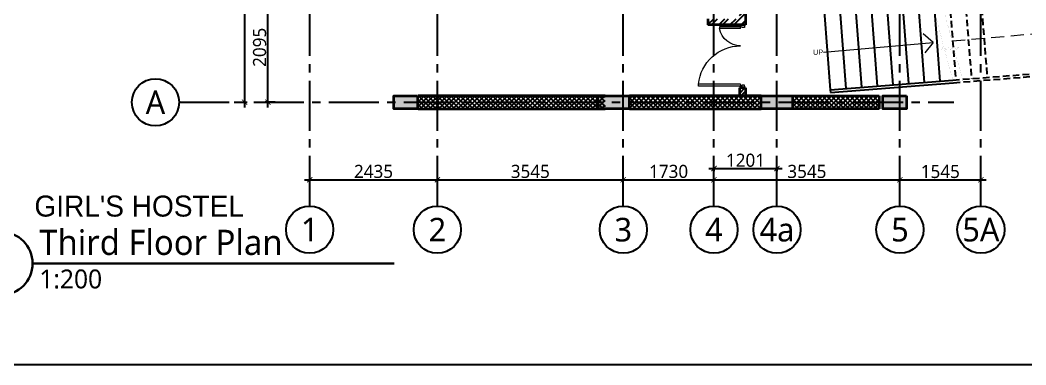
# Model space of a CAD drawing. Header units: millimetres. Extents: x -1107453 to -240403, y -265431 to 143409.
# Drawn here: x -303885 to -284703, y -122724 to -116161 of the extents above; entities that cross this region are included whole.
import ezdxf
from ezdxf.enums import TextEntityAlignment as Align

# ---------------------------------------------------------------- set-up
doc = ezdxf.new("R2010")
doc.units = ezdxf.units.MM
doc.header["$MEASUREMENT"] = 0
for name, pattern in [('CENTER2', [28.575, 19.05, -3.175, 3.175, -3.175]), ('DASHED2', [0.375, 0.25, -0.125]), ('HIDDEN2', [4.7625, 3.175, -1.5875])]:
    doc.linetypes.add(name, pattern=pattern)
for name, color, linetype in [('A-Anno-Dims', 7, 'Continuous'), ('A-Anno-Grid Lines', 154, 'Continuous'), ('A-Elevation', 4, 'Continuous'), ('A-Steps', 3, 'Continuous'), ('A-Wall Patt', 8, 'Continuous'), ('Anno_Labels', 7, 'Continuous'), ('S-Conc Patt', 9, 'Continuous')]:
    doc.layers.add(name, color=color, linetype=linetype)
for name, color, linetype, lineweight in [('A-Detail Lines', 8, 'Continuous', 25), ('A-Door', 4, 'Continuous', 9), ('A-Wall Sec', 1, 'Continuous', 30), ('column hatch', 12, 'Continuous', 5), ('S-Concrete', 40, 'Continuous', 30), ('STAIR', 3, 'Continuous', 9), ('text', 7, 'Continuous', 9)]:
    doc.layers.add(name, color=color, linetype=linetype, lineweight=lineweight)
doc.styles.add('IIITD @ 100', font='trebuc.ttf', dxfattribs={"height": 210})
doc.styles.get("Standard").update_dxf_attribs({"font": 'trebuc.ttf'})
doc.dimstyles.new('IIITD_WD_L @ 100', dxfattribs={"dimscale": 100, "dimtxt": 2.5, "dimasz": 1, "dimexe": 0.5, "dimexo": 0.25, "dimgap": 0.3, "dimtad": 1, "dimdec": 0, "dimrnd": 1, "dimzin": 0, "dimdsep": 46, "dimtxsty": 'Standard', "dimblk": 'ARCHTICK', "dimcen": 0.2, "dimdle": 1, "dimclrd": 8, "dimclre": 8, "dimadec": 0, "dimazin": 0, "dimtfac": 1, "dimtdec": 0, "dimtofl": 0, "dimtmove": 0, "dimatfit": 0, "dimfxl": 2, "dimfxlon": 1, "dimtolj": 1, "dimtzin": 0, "dimlwd": -1, "dimlwe": -1, "dimarcsym": 0})
pattern_1 = [(45, (0, -139435.84), (-44.194174, 44.194174), []), (135, (0, -139435.84), (-44.194174, -44.194174), [])]

# ---------------------------------------------------------------- blocks, each defined once
blk = doc.blocks.new('View Tag')
blk.add_line((3, 0), (37.491, 0))
blk.add_circle((0, 0), 3)
at = {"layer": 'Anno_Labels'}
for tag, height, p in [('VIEW_NAME', 2.4, (3.641, 2.004)), ('VIEW_SCALE', 1.8, (3.641, -1.482))]:
    blk.add_attdef(tag, text='', height=height, dxfattribs=at).set_placement(p, align=Align.MIDDLE_LEFT)
blk.add_attdef('VIEW_TYPE', text='', height=2.4, dxfattribs=at).set_placement((0, 0), align=Align.MIDDLE_CENTER)
blk = doc.blocks.new('Door 1200')
at = {"layer": 'A-Door', "color": 5, "lineweight": 18}
for p, q in [((524084, 16182), (524084, 16132)), ((524084, 16182), (524159, 16182)), ((524084, 16132), (524124, 16132)), ((524124, 16147), (524124, 16132)), ((524159, 16147), (524124, 16147)), ((524159, 16182), (524159, 16147)), ((524159, 16147), (524557, 16147)), ((524159, 16112), (524159, 16147)), ((524557, 16147), (524557, 16112)), ((524159, 16112), (524557, 16112)), ((524084, 15032), (524124, 15032)), ((524084, 14982), (524084, 15032)), ((524084, 14982), (524159, 14982)), ((524124, 15017), (524124, 15032)), ((524159, 15017), (524124, 15017)), ((524159, 15052), (524159, 15017)), ((524159, 15052), (524958, 15052)), ((524159, 14982), (524159, 15017)), ((524159, 15017), (524958, 15017)), ((524958, 15017), (524958, 15052))]:
    blk.add_line(p, q, dxfattribs=at)
at = {"layer": 'A-Door', "lineweight": 18}
for centre, radius, start, end in [((524155, 16193), 411, 270.5695, 348.692), ((524157, 14978), 804, 5.3148, 89.8715)]:
    blk.add_arc(centre, radius, start, end, dxfattribs=at)
blk = doc.blocks.new('column 2.03')
at = {"layer": 'S-Conc Patt'}
h = blk.add_hatch(color=256, dxfattribs=at)
h.paths.add_polyline_path([(-391825, -41890), (-391778, -42135), (-392229, -42223), (-392277, -41978)])
h.paths.add_polyline_path([(-417144, -42306), (-417144, -42556), (-417593, -42556), (-417593, -42306)])
h.paths.add_polyline_path([(-386479, -25584), (-386233, -25536), (-386090, -26272), (-386335, -26320)])
h.paths.add_polyline_path([(-385475, -30747), (-385229, -30699), (-385086, -31436), (-385332, -31483)])
h.paths.add_polyline_path([(-394133, -32430), (-393887, -32382), (-393744, -33119), (-393990, -33166)])
h.paths.add_polyline_path([(-395136, -27267), (-394891, -27219), (-394748, -27955), (-394993, -28003)])
h.paths.add_polyline_path([(-417394, -22076), (-417144, -22076), (-417144, -22826), (-417394, -22826)])
h.paths.add_polyline_path([(-417394, -27336), (-417144, -27336), (-417144, -28086), (-417394, -28086)])
h.paths.add_polyline_path([(-417394, -32596), (-417144, -32596), (-417144, -33346), (-417394, -33346)])
h.paths.add_polyline_path([(-426214, -32596), (-425964, -32596), (-425964, -33346), (-426214, -33346)])
h.paths.add_polyline_path([(-426214, -27336), (-425964, -27336), (-425964, -28086), (-426214, -28086)])
h.paths.add_polyline_path([(-399019, -17228), (-398769, -17228), (-398769, -17978), (-399019, -17978)])
h.paths.add_polyline_path([(-399019, -11280), (-398769, -11280), (-398769, -12030), (-399019, -12030)])
h.paths.add_polyline_path([(-399019, -14460), (-398769, -14460), (-398769, -15210), (-399019, -15210)])
h.paths.add_polyline_path([(-415129, -17161), (-415379, -17161), (-415379, -17911), (-415129, -17911)])
h.paths.add_polyline_path([(-415129, -12030), (-415379, -12030), (-415379, -11280), (-415129, -11280)])
h.paths.add_polyline_path([(-415129, -15210), (-415379, -15210), (-415379, -14460), (-415129, -14460)])
h.paths.add_polyline_path([(-427169, -19106), (-426919, -19106), (-426919, -19856), (-427169, -19856)])
h.paths.add_polyline_path([(-421929, -11530), (-421929, -11280), (-422679, -11280), (-422679, -11530)])
h.paths.add_polyline_path([(-422679, -13701), (-422429, -13701), (-422429, -14451), (-422679, -14451)])
h.paths.add_polyline_path([(-428649, -19106), (-428399, -19106), (-428399, -19856), (-428649, -19856)])
h.paths.add_polyline_path([(-428649, -17161), (-428399, -17161), (-428399, -17911), (-428649, -17911)])
h.paths.add_polyline_path([(-422679, -17161), (-422429, -17161), (-422429, -17911), (-422679, -17911)])
h.paths.add_polyline_path([(-417144, -17161), (-417394, -17161), (-417394, -17911), (-417144, -17911)])
h.paths.add_polyline_path([(-420929, -17161), (-420699, -17161), (-420699, -17911), (-420929, -17911)])
h.paths.add_polyline_path([(-386030, -15131), (-385784, -15083), (-385641, -15819), (-385886, -15867)])
h.paths.add_polyline_path([(-390781, -18036), (-390733, -18281), (-391471, -18425), (-391519, -18179)])
h.paths.add_polyline_path([(-387914, -36727), (-387688, -36683), (-387600, -37135), (-387826, -37179)])
h.paths.add_polyline_path([(-389447, -41411), (-389400, -41656), (-389989, -41771), (-390036, -41525)])
h.paths.add_polyline_path([(-422429, -19106), (-422429, -19336), (-423179, -19336), (-423179, -19106)])
h.paths.add_polyline_path([(-383067, -38123), (-383024, -38349), (-383470, -38436), (-383514, -38210)])
h.paths.add_polyline_path([(-387024, -38892), (-386980, -39118), (-387432, -39206), (-387476, -38980)])
h.paths.add_polyline_path([(-383484, -35984), (-383440, -36209), (-383892, -36297), (-383936, -36071)])
h.paths.add_polyline_path([(-385427, -38358), (-385201, -38314), (-385115, -38756), (-385341, -38799)])
h.paths.add_polyline_path([(-385462, -36368), (-385418, -36594), (-385870, -36682), (-385914, -36456)])
h.paths.add_polyline_path([(-422429, -40296), (-422429, -40526), (-422879, -40526), (-422879, -40296)])
h.paths.add_polyline_path([(-422429, -38461), (-422659, -38461), (-422659, -38001), (-422429, -38001)])
h.paths.add_polyline_path([(-426469, -40296), (-426469, -40526), (-426919, -40526), (-426919, -40296)])
h.paths.add_polyline_path([(-426468, -38116), (-426468, -38346), (-426919, -38346), (-426919, -38116)])
h.paths.add_polyline_path([(-424789, -40066), (-424559, -40066), (-424559, -40526), (-424789, -40526)])
h.paths.add_polyline_path([(-424444, -38116), (-424444, -38346), (-424904, -38346), (-424904, -38116)])
h.paths.add_polyline_path([(-390643, -31752), (-390417, -31708), (-390274, -32444), (-390500, -32488)])
h.paths.add_polyline_path([(-389949, -26258), (-389723, -26214), (-389580, -26951), (-389805, -26995)])
h.paths.add_polyline_path([(-390863, -21556), (-390906, -21330), (-390170, -21187), (-390126, -21413)])
h.paths.add_polyline_path([(-393588, -16600), (-393363, -16556), (-393219, -17293), (-393445, -17336)])
h.paths.add_polyline_path([(-420929, -22076), (-420699, -22076), (-420699, -22826), (-420929, -22826)])
h.paths.add_polyline_path([(-386497, -40837), (-386449, -41083), (-387039, -41197), (-387087, -40952)])
h.paths.add_polyline_path([(-422428, -42306), (-422428, -42556), (-423028, -42556), (-423028, -42306)])
h.paths.add_polyline_path([(-387111, -17323), (-386866, -17275), (-386723, -18011), (-386969, -18059)])
h.paths.add_polyline_path([(-419312, -38116), (-419312, -38366), (-419912, -38366), (-419912, -38116)])
h.paths.add_polyline_path([(-426419, -22566), (-426419, -22316), (-427169, -22316), (-427169, -22566)])
h.paths.add_polyline_path([(-382684, -40096), (-382636, -40342), (-383077, -40427), (-383125, -40182)])
h.paths.add_polyline_path([(-419313, -42306), (-419313, -42556), (-419913, -42556), (-419913, -42306)])
h.paths.add_polyline_path([(-426467, -42306), (-426467, -42556), (-426918, -42556), (-426918, -42306)])
h.paths.add_polyline_path([(-399318, -16420), (-399068, -16420), (-399068, -17170), (-399318, -17170)])
h.paths.add_polyline_path([(-399319, -11280), (-399069, -11280), (-399069, -12030), (-399319, -12030)])
h.paths.add_polyline_path([(-414829, -12030), (-415079, -12030), (-415079, -11280), (-414829, -11280)])
h.paths.add_polyline_path([(-415079, -19600), (-414829, -19600), (-414829, -20350), (-415079, -20350)])
h.paths.add_polyline_path([(-399069, -20350), (-399319, -20350), (-399319, -19600), (-399069, -19600)])
h.paths.add_polyline_path([(-404329, -17095), (-404559, -17095), (-404559, -16495), (-404329, -16495)])
h.paths.add_polyline_path([(-415079, -16420), (-414829, -16420), (-414829, -17170), (-415079, -17170)])
h.paths.add_polyline_path([(-409589, -17095), (-409819, -17095), (-409819, -16495), (-409589, -16495)])
h.paths.add_polyline_path([(-390251, -37278), (-390203, -37524), (-390792, -37638), (-390840, -37393)])
h.paths.add_polyline_path([(-391647, -26588), (-391421, -26545), (-391278, -27281), (-391504, -27325)])
h.paths.add_polyline_path([(-420929, -27336), (-420699, -27336), (-420699, -28086), (-420929, -28086)])
h.paths.add_polyline_path([(-420929, -32596), (-420699, -32596), (-420699, -33346), (-420929, -33346)])
h.paths.add_polyline_path([(-399319, -14460), (-399069, -14460), (-399069, -15210), (-399319, -15210)])
h.paths.add_polyline_path([(-404559, -14535), (-404329, -14535), (-404329, -15135), (-404559, -15135)])
h.paths.add_polyline_path([(-409819, -14535), (-409589, -14535), (-409589, -15135), (-409819, -15135)])
h.paths.add_polyline_path([(-414829, -15210), (-415079, -15210), (-415079, -14460), (-414829, -14460)])
h.paths.add_polyline_path([(-391888, -16270), (-391642, -16222), (-391499, -16958), (-391745, -17006)])
h.paths.add_polyline_path([(-397078, -17279), (-396833, -17231), (-396689, -17967), (-396935, -18015)])
h.paths.add_polyline_path([(-428649, -13701), (-428399, -13701), (-428399, -14451), (-428649, -14451)])
h.paths.add_polyline_path([(-385658, -17040), (-385413, -16993), (-385270, -17729), (-385516, -17776)])
h.paths.add_polyline_path([(-386690, -11731), (-386445, -11683), (-386302, -12419), (-386547, -12467)])
h.paths.add_polyline_path([(-392548, -12873), (-392303, -12826), (-392159, -13562), (-392405, -13610)])
h.paths.add_polyline_path([(-392632, -37741), (-392584, -37987), (-393036, -38074), (-393083, -37829)])
h.paths.add_polyline_path([(-388945, -31422), (-388719, -31378), (-388576, -32114), (-388802, -32158)])
h.paths.add_polyline_path([(-386254, -20426), (-386206, -20671), (-386942, -20815), (-386990, -20569)])
h.paths.add_polyline_path([(-392650, -21425), (-392425, -21381), (-392282, -22117), (-392507, -22161)])
h.paths.add_polyline_path([(-396140, -22103), (-395895, -22056), (-395752, -22792), (-395997, -22840)])
h.paths.add_polyline_path([(-404744, -11530), (-404744, -11280), (-404144, -11280), (-404144, -11530)])
h.paths.add_polyline_path([(-410004, -11530), (-410004, -11280), (-409404, -11280), (-409404, -11530)])
h.paths.add_polyline_path([(-404744, -20350), (-404744, -20100), (-404144, -20100), (-404144, -20350)])
h.paths.add_polyline_path([(-410004, -20350), (-410004, -20100), (-409404, -20100), (-409404, -20350)])
h.paths.add_polyline_path([(-423179, -22546), (-423179, -22316), (-422429, -22316), (-422429, -22546)])
h.paths.add_polyline_path([(-422658, -27336), (-422428, -27336), (-422428, -28086), (-422658, -28086)])
h.paths.add_polyline_path([(-417144, -38116), (-417144, -38366), (-417593, -38366), (-417593, -38116)])
h.paths.add_polyline_path([(-422659, -32596), (-422429, -32596), (-422429, -33346), (-422659, -33346)])
h.paths.add_polyline_path([(-393355, -11530), (-393355, -11280), (-392605, -11280), (-392605, -11530)])
at = {"layer": 'S-Concrete', "lineweight": 35}
for points in [[(-426467, -42306), (-426467, -42556), (-426918, -42556), (-426918, -42306), (-426467, -42306)], [(-422428, -42306), (-422428, -42556), (-423028, -42556), (-423028, -42306), (-422428, -42306)], [(-419313, -42306), (-419313, -42556), (-419913, -42556), (-419913, -42306), (-419313, -42306)], [(-417144, -42306), (-417144, -42556), (-417593, -42556), (-417593, -42306), (-417144, -42306)]]:
    blk.add_lwpolyline(points, dxfattribs=at)
blk = doc.blocks.new('s g h s l')
at = {"layer": 'S-Conc Patt'}
blk.add_hatch(color=256, dxfattribs=at).paths.add_polyline_path([(521138, -8797), (521138, -9087), (521738, -9040), (521738, -8844)])
at = {"layer": 'A-Elevation', "linetype": 'HIDDEN2', "ltscale": 40}
for p, q in [((523272, -7411), (518738, -7052)), ((518738, -7102), (518738, -7052)), ((523222, -7457), (518738, -7102)), ((523222, -7457), (523222, -10428)), ((523272, -7411), (523272, -10474)), ((521138, -8797), (518438, -8583)), ((521138, -8847), (518488, -8637)), ((520906, -10610), (523222, -10428)), ((520919, -10659), (523272, -10474))]:
    blk.add_line(p, q, dxfattribs=at)
at = {"layer": 'A-Elevation'}
for p, q in [((518438, -8583), (518438, -9300)), ((518488, -9245), (518488, -8637)), ((518438, -9300), (521138, -9087)), ((518488, -9245), (521138, -9037)), ((518566, -10794), (520906, -10610)), ((518570, -10844), (520919, -10659)), ((518566, -10794), (518570, -10844))]:
    blk.add_line(p, q, dxfattribs=at)
at = {"layer": 'A-Steps', "linetype": 'DASHED2', "ltscale": 500}
for p, q in [((518748, -8607), (518866, -7112)), ((519047, -8631), (519165, -7136)), ((519346, -8655), (519464, -7159)), ((519645, -8678), (519763, -7183)), ((519944, -8702), (520062, -7207)), ((520243, -8726), (520361, -7230)), ((520542, -8749), (520660, -7254)), ((520841, -8773), (520960, -7278)), ((521140, -8797), (521259, -7301)), ((521439, -8821), (521558, -7325)), ((521738, -8844), (521857, -7349)), ((520841, -9111), (520960, -10606)), ((521140, -9087), (521259, -10583)), ((521439, -9064), (521558, -10559))]:
    blk.add_line(p, q, dxfattribs=at)
at = {"layer": 'A-Steps'}
for p, q in [((519645, -9205), (519762, -10700)), ((519944, -9181), (520061, -10676)), ((520243, -9158), (520360, -10653)), ((520542, -9134), (520659, -10629)), ((518448, -9299), (518566, -10794)), ((518747, -9275), (518865, -10771)), ((519046, -9252), (519164, -10747)), ((519346, -9228), (519463, -10723))]:
    blk.add_line(p, q, dxfattribs=at)
at = {"layer": 'S-Concrete'}
blk.add_lwpolyline([(521138, -8797), (521738, -8844), (521738, -9040), (521138, -9087), (521138, -8797)], dxfattribs=at)
at = {"layer": 'STAIR', "color": 5, "const_width": 1}
for points in [[(520486, -9052), (520732, -9977), (520660, -10026), (520830, -9989), (520750, -10043), (520925, -10679)], [(520672, -9052), (520918, -9977), (520846, -10026), (521016, -9989), (520936, -10043), (521111, -10679)]]:
    blk.add_lwpolyline(points, dxfattribs=at)
at = {"layer": 'text'}
for p, q in [((518738, -7854), (518932, -7688)), ((518738, -7854), (518904, -8048)), ((520531, -9895), (520336, -9731)), ((518438, -10077), (520531, -9895)), ((520531, -9895), (520367, -10090))]:
    blk.add_line(p, q, dxfattribs=at)
at = {"layer": 'text', "linetype": 'DASHED2', "ltscale": 1000}
for p, q in [((518738, -7854), (522472, -8128)), ((522472, -8128), (522472, -9726)), ((520888, -9864), (522472, -9726))]:
    blk.add_line(p, q, dxfattribs=at)
at = {"layer": 'text', "insert": (518237, -10029), "char_height": 100, "width": 230.66, "attachment_point": 1}
blk.add_mtext('{\\fArial|b0|i0|c0|p34;UP}', dxfattribs=at)
blk = doc.blocks.new('Grid Head')
blk.add_circle((0, 0), 3)
at = {"layer": 'Anno_Labels'}
blk.add_attdef('GRID_NAME', text='', height=3, dxfattribs=at).set_placement((0, 0), align=Align.MIDDLE_CENTER)
blk = doc.blocks.new('_ArchTick')
at = {"color": 0, "linetype": 'ByBlock', "const_width": 0.15}
blk.add_lwpolyline([(-0.5, -0.5), (0.5, 0.5)], dxfattribs=at)
blk = doc.blocks.new('*D1117')
at = {"layer": 'A-Anno-Dims', "color": 8, "transparency": 16777216}
for p, q in [((509211, -12707), (509211, -12457)), ((511646, -12707), (511646, -12457)), ((509111, -12507), (511746, -12507))]:
    blk.add_line(p, q, dxfattribs=at)
at = {"layer": 'A-Anno-Dims', "color": 8, "transparency": 16777216, "xscale": 100, "yscale": 100, "zscale": 100, "rotation": 180}
blk.add_blockref('_ArchTick', (509211, -12507), dxfattribs=at)
at = {"layer": 'A-Anno-Dims', "color": 8, "transparency": 16777216, "xscale": 100, "yscale": 100, "zscale": 100}
blk.add_blockref('_ArchTick', (511646, -12507), dxfattribs=at)
at = {"layer": 'A-Anno-Dims', "color": 0, "transparency": 16777216, "insert": (510428, -12350), "char_height": 250, "attachment_point": 5}
blk.add_mtext('\\A1;2435', dxfattribs=at)
blk = doc.blocks.new('_Open90')
at = {"color": 0, "linetype": 'ByBlock', "lineweight": -2}
for p, q in [((0, 0), (-1, 0)), ((-0.5, 0.5), (0, 0)), ((0, 0), (-0.5, -0.5))]:
    blk.add_line(p, q, dxfattribs=at)
blk = doc.blocks.new('*D1118')
at = {"layer": 'A-Anno-Dims', "color": 8, "transparency": 16777216}
for p, q in [((511646, -12707), (511646, -12457)), ((515191, -12707), (515191, -12457)), ((511546, -12507), (515291, -12507))]:
    blk.add_line(p, q, dxfattribs=at)
at = {"layer": 'A-Anno-Dims', "color": 8, "transparency": 16777216, "xscale": 100, "yscale": 100, "zscale": 100, "rotation": 180}
blk.add_blockref('_ArchTick', (511646, -12507), dxfattribs=at)
at = {"layer": 'A-Anno-Dims', "color": 8, "transparency": 16777216, "xscale": 100, "yscale": 100, "zscale": 100}
blk.add_blockref('_ArchTick', (515191, -12507), dxfattribs=at)
at = {"layer": 'A-Anno-Dims', "color": 0, "transparency": 16777216, "insert": (513418, -12350), "char_height": 250, "attachment_point": 5}
blk.add_mtext('\\A1;3545', dxfattribs=at)
blk = doc.blocks.new('*D1119')
at = {"layer": 'A-Anno-Dims', "color": 8, "transparency": 16777216}
for p, q in [((515191, -12707), (515191, -12457)), ((516921, -12707), (516921, -12457)), ((515091, -12507), (517021, -12507))]:
    blk.add_line(p, q, dxfattribs=at)
at = {"layer": 'A-Anno-Dims', "color": 8, "transparency": 16777216, "xscale": 100, "yscale": 100, "zscale": 100, "rotation": 180}
blk.add_blockref('_ArchTick', (515191, -12507), dxfattribs=at)
at = {"layer": 'A-Anno-Dims', "color": 8, "transparency": 16777216, "xscale": 100, "yscale": 100, "zscale": 100}
blk.add_blockref('_ArchTick', (516921, -12507), dxfattribs=at)
at = {"layer": 'A-Anno-Dims', "color": 0, "transparency": 16777216, "insert": (516056, -12350), "char_height": 250, "attachment_point": 5}
blk.add_mtext('\\A1;1730', dxfattribs=at)
blk = doc.blocks.new('*D1120')
at = {"layer": 'A-Anno-Dims', "color": 8, "transparency": 16777216}
for p, q in [((516921, -12707), (516921, -12457)), ((520466, -12707), (520466, -12457)), ((516821, -12507), (520566, -12507))]:
    blk.add_line(p, q, dxfattribs=at)
at = {"layer": 'A-Anno-Dims', "color": 8, "transparency": 16777216, "xscale": 100, "yscale": 100, "zscale": 100, "rotation": 180}
blk.add_blockref('_ArchTick', (516921, -12507), dxfattribs=at)
at = {"layer": 'A-Anno-Dims', "color": 8, "transparency": 16777216, "xscale": 100, "yscale": 100, "zscale": 100}
blk.add_blockref('_ArchTick', (520466, -12507), dxfattribs=at)
at = {"layer": 'A-Anno-Dims', "color": 0, "transparency": 16777216, "insert": (518693, -12350), "char_height": 250, "attachment_point": 5}
blk.add_mtext('\\A1;3545', dxfattribs=at)
blk = doc.blocks.new('*D1123')
at = {"layer": 'A-Anno-Dims', "color": 8, "transparency": 16777216}
for p, q in [((507768, -6833), (508018, -6833)), ((507968, -6733), (507968, -11133)), ((507768, -11033), (508018, -11033))]:
    blk.add_line(p, q, dxfattribs=at)
at = {"layer": 'A-Anno-Dims', "color": 8, "transparency": 16777216, "xscale": 100, "yscale": 100, "zscale": 100}
for p, rotation in [((507968, -6833), 90), ((507968, -11033), 270)]:
    blk.add_blockref('_ArchTick', p, dxfattribs=dict(at, rotation=rotation))
at = {"layer": 'A-Anno-Dims', "color": 0, "transparency": 16777216, "insert": (507811, -8933), "char_height": 250, "attachment_point": 5, "rotation": 90}
blk.add_mtext('\\A1;4200', dxfattribs=at)
blk = doc.blocks.new('*D1129')
at = {"layer": 'A-Anno-Dims', "color": 8, "transparency": 16777216}
for p, q in [((520466, -12707), (520466, -12457)), ((522011, -12707), (522011, -12457)), ((520366, -12507), (522111, -12507))]:
    blk.add_line(p, q, dxfattribs=at)
at = {"layer": 'A-Anno-Dims', "color": 8, "transparency": 16777216, "xscale": 100, "yscale": 100, "zscale": 100, "rotation": 180}
blk.add_blockref('_ArchTick', (520466, -12507), dxfattribs=at)
at = {"layer": 'A-Anno-Dims', "color": 8, "transparency": 16777216, "xscale": 100, "yscale": 100, "zscale": 100}
blk.add_blockref('_ArchTick', (522011, -12507), dxfattribs=at)
at = {"layer": 'A-Anno-Dims', "color": 0, "transparency": 16777216, "insert": (521238, -12351), "char_height": 250, "attachment_point": 5}
blk.add_mtext('\\A1;1545', dxfattribs=at)
blk = doc.blocks.new('*D1131')
at = {"layer": 'A-Anno-Dims', "color": 8, "transparency": 16777216}
for p, q in [((516821, -12294), (518222, -12294)), ((516921, -12294), (516921, -12344)), ((518122, -12294), (518122, -12344))]:
    blk.add_line(p, q, dxfattribs=at)
at = {"layer": 'A-Anno-Dims', "color": 8, "transparency": 16777216, "xscale": 100, "yscale": 100, "zscale": 100, "rotation": 180}
blk.add_blockref('_ArchTick', (516921, -12294), dxfattribs=at)
at = {"layer": 'A-Anno-Dims', "color": 8, "transparency": 16777216, "xscale": 100, "yscale": 100, "zscale": 100}
blk.add_blockref('_ArchTick', (518122, -12294), dxfattribs=at)
at = {"layer": 'A-Anno-Dims', "color": 0, "transparency": 16777216, "insert": (517522, -12137), "char_height": 250, "attachment_point": 5}
blk.add_mtext('\\A1;1201', dxfattribs=at)
blk = doc.blocks.new('*D1132')
at = {"layer": 'A-Anno-Dims', "color": 8, "transparency": 16777216}
for p, q in [((508551, -8938), (508363, -8938)), ((508413, -11133), (508413, -8838)), ((508551, -11033), (508363, -11033))]:
    blk.add_line(p, q, dxfattribs=at)
at = {"layer": 'A-Anno-Dims', "color": 8, "transparency": 16777216, "xscale": 100, "yscale": 100, "zscale": 100}
for p, rotation in [((508413, -8938), 90), ((508413, -11033), 270)]:
    blk.add_blockref('_ArchTick', p, dxfattribs=dict(at, rotation=rotation))
at = {"layer": 'A-Anno-Dims', "color": 0, "transparency": 16777216, "insert": (508255, -9986), "char_height": 250, "attachment_point": 5, "rotation": 90}
blk.add_mtext('\\A1;2095', dxfattribs=at)
blk = doc.blocks.new('Grid Girls Hostel')
at = {"layer": 'A-Anno-Grid Lines', "linetype": 'CENTER2', "ltscale": 50}
for p, q in [((520466, -13007.2), (520466, 25744.1)), ((509211, -13007.2), (509211, 21502.3)), ((515191, -13007.2), (515191, 21502.3)), ((516921, -13007.2), (516921, 13896.8)), ((511646, -13007.2), (511646, 9546.2)), ((522010.9, -13007.2), (522010.9, -5788.6)), ((518122.4, -13007.2), (518122.4, -6058.1)), ((506718.9, -11033.2), (521493.9, -11033.2))]:
    blk.add_line(p, q, dxfattribs=at)
at = {"layer": 'A-Anno-Dims'}
ref = blk.add_blockref('Grid Head', (506268.9, -11033.2), dxfattribs=dict(at, xscale=150, yscale=150, zscale=150))
ref.add_attrib('GRID_NAME', 'A', dxfattribs={"layer": '0', "height": 450}).set_placement((506268.9, -11033.2), align=Align.MIDDLE_CENTER)
ref = blk.add_blockref('Grid Head', (509211, -13457.2), dxfattribs=dict(at, xscale=150, yscale=150, zscale=150))
ref.add_attrib('GRID_NAME', '1', dxfattribs={"layer": '0', "height": 450}).set_placement((509211, -13457.2), align=Align.MIDDLE_CENTER)
ref = blk.add_blockref('Grid Head', (511646, -13457.2), dxfattribs=dict(at, xscale=150, yscale=150, zscale=150))
ref.add_attrib('GRID_NAME', '2', dxfattribs={"layer": '0', "height": 450}).set_placement((511646, -13457.2), align=Align.MIDDLE_CENTER)
ref = blk.add_blockref('Grid Head', (515191, -13457.2), dxfattribs=dict(at, xscale=150, yscale=150, zscale=150))
ref.add_attrib('GRID_NAME', '3', dxfattribs={"layer": '0', "height": 450}).set_placement((515191, -13457.2), align=Align.MIDDLE_CENTER)
ref = blk.add_blockref('Grid Head', (516921, -13457.2), dxfattribs=dict(at, xscale=150, yscale=150, zscale=150))
ref.add_attrib('GRID_NAME', '4', dxfattribs={"layer": '0', "height": 450}).set_placement((516921, -13457.2), align=Align.MIDDLE_CENTER)
ref = blk.add_blockref('Grid Head', (518122.4, -13457.2), dxfattribs=dict(at, xscale=150, yscale=150, zscale=150))
ref.add_attrib('GRID_NAME', '4a', dxfattribs={"layer": '0', "height": 450}).set_placement((518122.4, -13457.2), align=Align.MIDDLE_CENTER)
ref = blk.add_blockref('Grid Head', (520467.4, -13457.2), dxfattribs=dict(at, xscale=150, yscale=150, zscale=150))
ref.add_attrib('GRID_NAME', '5', dxfattribs={"layer": '0', "height": 450}).set_placement((520467.4, -13457.2), align=Align.MIDDLE_CENTER)
ref = blk.add_blockref('Grid Head', (522012.3, -13457.2), dxfattribs=dict(at, xscale=150, yscale=150, zscale=150))
ref.add_attrib('GRID_NAME', '5A', dxfattribs={"layer": '0', "height": 450}).set_placement((522012.3, -13457.2), align=Align.MIDDLE_CENTER)
for base, p1, p2, picture, middle in [((507968.2, -11033.2), (506718.2, -6833.2), (506718.9, -11033.2), '*D1123', (507811, -8933.2)), ((508413, -8938.2), (508576.5, -11033.2), (508576.5, -8938.2), '*D1132', (508255.4, -9985.7))]:
    dim = blk.add_linear_dim(base=base, p1=p1, p2=p2, angle=90, dimstyle='IIITD_WD_L @ 100', override={"dimldrblk": 'Open90', "dimarcsym": 1}, dxfattribs=at)
    dim.commit()
    dim.dimension.update_dxf_attribs({"geometry": picture, "text_midpoint": middle})
for base, p1, p2, override, picture, middle in [((518122.4, -12294.1), (516921, -12272.1), (518122.4, -12272.1), {"dimtmove": 1, "dimldrblk": 'Open90', "dimarcsym": 1}, '*D1131', (517521.7, -12136.9)), ((511646, -12507.2), (509211, -13007.2), (511646, -13007.2), {"dimldrblk": 'Open90', "dimarcsym": 1}, '*D1117', (510428.5, -12350)), ((515191, -12507.2), (511646, -13007.2), (515191, -13007.2), {"dimtmove": 1, "dimldrblk": 'Open90', "dimarcsym": 1}, '*D1118', (513418.5, -12350)), ((516921, -12507.2), (515191, -13007.2), (516921, -13007.2), {"dimtmove": 1, "dimldrblk": 'Open90', "dimarcsym": 1}, '*D1119', (516056, -12350)), ((520466, -12507.2), (516921, -13007.2), (520466, -13007.2), {"dimtmove": 1, "dimldrblk": 'Open90', "dimarcsym": 1}, '*D1120', (518693.5, -12350)), ((522010.9, -12507.2), (520466, -12834.6), (522010.9, -12834.6), {"dimtmove": 1, "dimldrblk": 'Open90', "dimarcsym": 1}, '*D1129', (521238.4, -12350.5))]:
    dim = blk.add_linear_dim(base=base, p1=p1, p2=p2, dimstyle='IIITD_WD_L @ 100', override=override, dxfattribs=at)
    dim.commit()
    dim.dimension.update_dxf_attribs({"geometry": picture, "text_midpoint": middle})

msp = doc.modelspace()

# ---------------------------------------------------------------- hatches: boundary and pattern name
at = {"layer": 'A-Wall Patt'}
h = msp.add_hatch(dxfattribs=at)
h.set_pattern_fill('ANSI32', color=256, scale=400, angle=360, style=0)
h.set_pattern_definition([(45, (0, -139435.84), (-106.06602, 106.06602), []), (45, (70.71, -139435.84), (-106.06602, 106.06602), [])])
h.paths.add_polyline_path([(-290051.5, -113660.7), (-290166.5, -113660.7), (-290166.5, -114820.6), (-290766.5, -114820.6), (-290766.5, -114935.6), (-290166.5, -114935.6), (-290166.5, -116135.6), (-290766.5, -116135.6), (-290766.5, -116250.6), (-290051.5, -116250.6)])
h.paths.add_polyline_path([(-290051.5, -117450.6), (-290166.5, -117450.6), (-290166.5, -117600.6), (-290051.5, -117600.6)])
h.paths.add_polyline_path([(-290765.8, -113410.7), (-290650.8, -113410.7), (-290650.8, -113295.7), (-290765.8, -113295.7)])
h = msp.add_hatch(dxfattribs=at)
h.set_pattern_fill('ANSI37', color=256, scale=500, style=0)
h.set_pattern_definition([(45, (0, -69350.21), (-44.194174, 44.194174), []), (135, (0, -69350.21), (-44.194174, -44.194174), [])])
h.paths.add_polyline_path([(-292725.8, -117600.6), (-296295.8, -117600.6), (-296295.8, -117850.6), (-292725.8, -117850.6)])
h = msp.add_hatch(dxfattribs=at)
h.set_pattern_fill('ANSI37', color=256, scale=500, style=0)
h.set_pattern_definition(pattern_1)
h.paths.add_polyline_path([(-289750.8, -117600.6), (-292265.8, -117600.6), (-292265.8, -117850.6), (-289750.8, -117850.6)])
h = msp.add_hatch(dxfattribs=at)
h.set_pattern_fill('ANSI37', color=256, scale=500, style=0)
h.set_pattern_definition(pattern_1)
h.paths.add_polyline_path([(-287498.7, -117600.6), (-289150.8, -117600.6), (-289150.8, -117850.6), (-287498.7, -117850.6)])

# ---------------------------------------------------------------- linework, layer by layer
at = {"layer": 'A-Detail Lines'}
msp.add_lwpolyline([(-306821.1, -78606.6), (-246667.3, -78606.6), (-246667.3, -122723.6), (-306821.1, -122723.6)], close=True, dxfattribs=at)
at = {"layer": 'A-Wall Sec', "lineweight": 35}
for p, q in [((-290051.5, -113660.7), (-290051.5, -116250.6)), ((-290766.5, -116135.6), (-290766.5, -116250.6)), ((-290051.5, -116250.6), (-290766.5, -116250.6)), ((-290051.5, -117450.6), (-290166.5, -117450.6)), ((-290166.5, -117450.6), (-290166.5, -117600.6)), ((-290051.5, -117450.6), (-290051.5, -117600.6)), ((-292725.8, -117600.6), (-296295.8, -117600.6)), ((-289750.8, -117600.6), (-292265.8, -117600.6)), ((-289150.8, -117600.6), (-287498.7, -117600.6)), ((-287498.7, -117600.6), (-287498.7, -117850.6)), ((-296295.8, -117850.6), (-292725.8, -117850.6)), ((-292265.8, -117850.6), (-289750.8, -117850.6)), ((-287498.7, -117850.6), (-289150.8, -117850.6))]:
    msp.add_line(p, q, dxfattribs=at)

# ---------------------------------------------------------------- block references
at = {"layer": 'A-Anno-Grid Lines'}
msp.add_blockref('Grid Girls Hostel', (-807572.5, -106692.4), dxfattribs=at)
at = {"layer": 'A-Wall Sec', "lineweight": 35}
ref = msp.add_blockref('View Tag', (-304247.6, -120792.2), dxfattribs=dict(at, xscale=200, yscale=200, zscale=200))
ref.add_attrib('VIEW_TYPE', 'P1', dxfattribs={"layer": '0', "height": 480}).set_placement((-304247.6, -120792.2), align=Align.MIDDLE_CENTER)
ref.add_attrib('VIEW_NAME', 'Third Floor Plan', dxfattribs={"layer": '0', "height": 480}).set_placement((-303519.4, -120391.4), align=Align.MIDDLE_LEFT)
ref.add_attrib('VIEW_SCALE', '1:200', dxfattribs={"layer": '0', "height": 360}).set_placement((-303519.4, -121088.6), align=Align.MIDDLE_LEFT)
at = {"layer": 'column hatch'}
msp.add_blockref('s g h s l', (-806999.8, -106692.4), dxfattribs=at)
at = {"layer": 'column hatch', "xscale": -1}
msp.add_blockref('Door 1200', (234012.2, -132433), dxfattribs=at)
at = {"layer": 'S-Conc Patt'}
msp.add_blockref('column 2.03', (130162.1, -75294.9), dxfattribs=at)

# ---------------------------------------------------------------- texts
at = {"layer": 'A-Wall Sec', "lineweight": 35, "insert": (-301613.9, -119703.7), "char_height": 400, "width": 3807.256, "attachment_point": 5, "style": 'IIITD @ 100'}
msp.add_mtext("{\\fCentury Gothic|b0|i0|c0|p34;GIRL'S HOSTEL}", dxfattribs=at)

doc.saveas('drawing.dxf')
